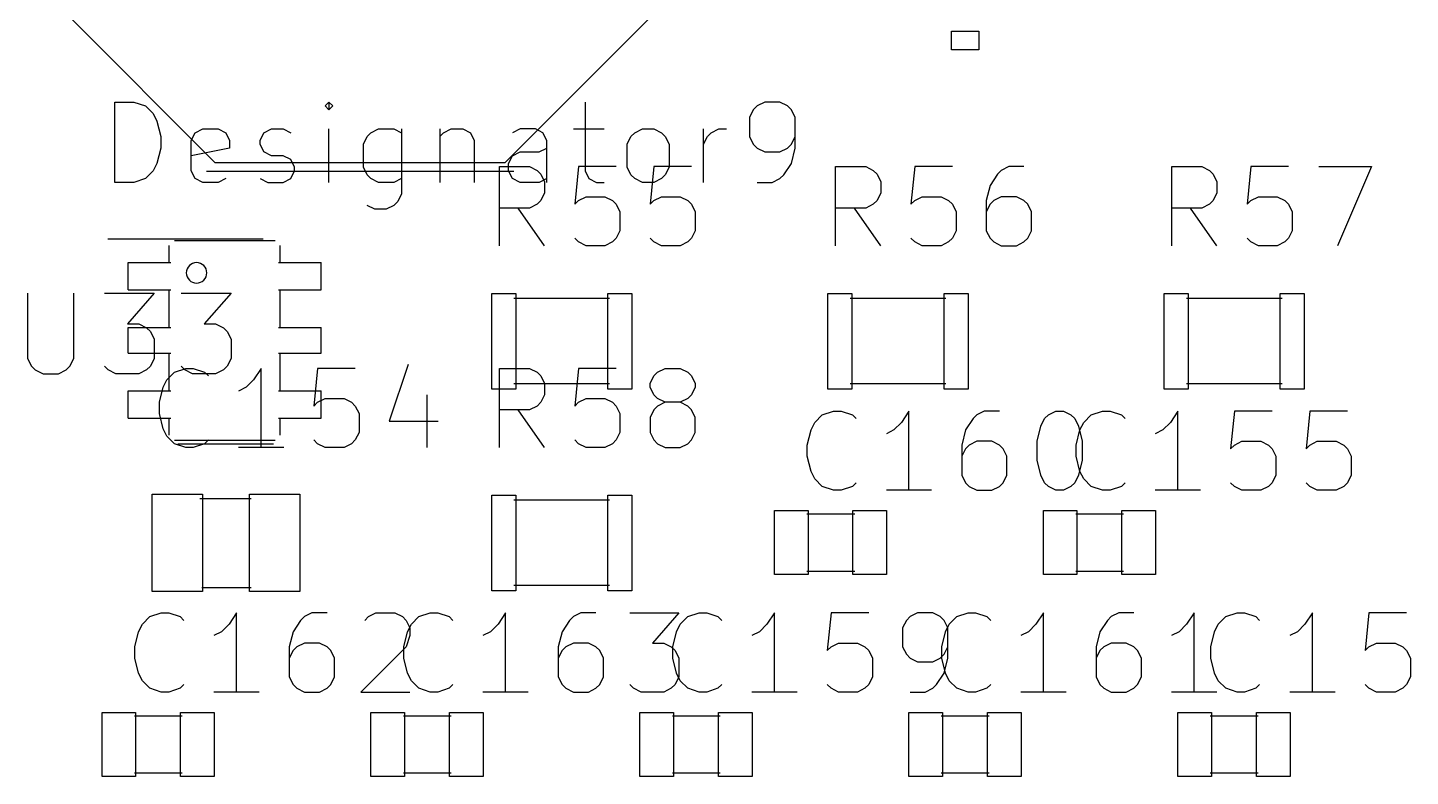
# Model space of a CAD drawing. Header units: millimetres. Extents: x 0 to 280, y 0 to 300.
# Drawn here: x 108.06 to 128.62, y 78.53 to 89.66 of the extents above; entities that cross this region are included whole.
import ezdxf

# ---------------------------------------------------------------- set-up
doc = ezdxf.new("R2010")
doc.units = ezdxf.units.MM
doc.layers.add('F.Fab', color=9, linetype='CONTINUOUS', true_color=0xafafaf)
doc.layers.add('F.Silkscreen', color=41, linetype='CONTINUOUS', true_color=0xf2eda1)

msp = doc.modelspace()

# ---------------------------------------------------------------- linework, layer by layer
at = {"layer": 'F.Fab', "linetype": 'CONTINUOUS'}
for p, q in [((108.682, 89.8156), (110.841, 87.6566)), ((115.159, 87.6566), (117.318, 89.8156)), ((110.841, 87.6566), (115.159, 87.6566)), ((110.1618, 86.1684), (110.1618, 86.4224)), ((110.238, 86.4986), (111.7366, 86.4986)), ((111.8128, 86.1684), (111.8128, 86.4224)), ((109.5522, 86.1684), (110.1618, 86.1684)), ((109.5522, 85.762), (109.5522, 86.1684)), ((110.1618, 86.1684), (110.1872, 86.1684)), ((111.7874, 86.1684), (111.8128, 86.1684)), ((111.8128, 86.1684), (112.4224, 86.1684)), ((112.4224, 85.762), (112.4224, 86.1684)), ((109.5522, 85.762), (110.1618, 85.762)), ((110.1618, 85.762), (110.1872, 85.762)), ((110.1618, 85.2032), (110.1618, 85.762)), ((111.7874, 85.762), (111.8128, 85.762)), ((111.8128, 85.762), (112.4224, 85.762)), ((111.8128, 85.2032), (111.8128, 85.762)), ((108.055849, 85.713754), (108.055849, 84.743644)), ((108.740633, 84.743644), (108.740633, 85.713754)), ((109.197156, 85.713754), (109.939005, 85.713754)), ((109.939005, 85.713754), (109.539548, 85.257232)), ((110.338463, 85.713754), (111.080312, 85.713754)), ((111.080312, 85.713754), (110.680855, 85.257232)), ((114.9586, 84.2888), (114.9586, 85.7112)), ((114.9586, 85.7112), (115.3142, 85.7112)), ((116.7112, 85.635), (115.2888, 85.635)), ((115.3142, 85.7112), (115.3142, 84.2888)), ((116.6858, 84.2888), (116.6858, 85.7112)), ((116.6858, 85.7112), (117.0414, 85.7112)), ((117.0414, 85.7112), (117.0414, 84.2888)), ((119.9586, 84.2888), (119.9586, 85.7112)), ((119.9586, 85.7112), (120.3142, 85.7112)), ((121.7112, 85.635), (120.2888, 85.635)), ((120.3142, 85.7112), (120.3142, 84.2888)), ((121.6858, 84.2888), (121.6858, 85.7112)), ((121.6858, 85.7112), (122.0414, 85.7112)), ((122.0414, 85.7112), (122.0414, 84.2888)), ((124.9586, 84.2888), (124.9586, 85.7112)), ((124.9586, 85.7112), (125.3142, 85.7112)), ((126.7112, 85.635), (125.2888, 85.635)), ((125.3142, 85.7112), (125.3142, 84.2888)), ((126.6858, 84.2888), (126.6858, 85.7112)), ((126.6858, 85.7112), (127.0414, 85.7112)), ((127.0414, 85.7112), (127.0414, 84.2888)), ((109.539548, 85.257232), (109.710744, 85.257232)), ((109.5522, 85.2032), (110.1618, 85.2032)), ((109.5522, 84.8222), (109.5522, 85.2032)), ((109.710744, 85.257232), (109.824874, 85.200166)), ((109.824874, 85.200166), (109.88194, 85.143101)), ((109.88194, 85.143101), (109.939005, 85.02897)), ((110.1618, 85.2032), (110.1872, 85.2032)), ((110.680855, 85.257232), (110.852051, 85.257232)), ((110.852051, 85.257232), (110.966181, 85.200166)), ((110.966181, 85.200166), (111.023247, 85.143101)), ((111.023247, 85.143101), (111.080312, 85.02897)), ((111.7874, 85.2032), (111.8128, 85.2032)), ((111.8128, 85.2032), (112.4224, 85.2032)), ((112.4224, 84.8222), (112.4224, 85.2032)), ((109.939005, 85.02897), (109.939005, 84.743644)), ((111.080312, 85.02897), (111.080312, 84.743644)), ((108.055849, 84.743644), (108.112915, 84.629513)), ((108.683568, 84.629513), (108.740633, 84.743644)), ((109.5522, 84.8222), (110.1618, 84.8222)), ((109.939005, 84.743644), (109.88194, 84.629513)), ((110.1618, 84.8222), (110.1872, 84.8222)), ((110.1618, 84.2634), (110.1618, 84.8222)), ((111.080312, 84.743644), (111.023247, 84.629513)), ((111.7874, 84.8222), (111.8128, 84.8222)), ((111.8128, 84.8222), (112.4224, 84.8222)), ((111.8128, 84.2634), (111.8128, 84.8222)), ((108.112915, 84.629513), (108.16998, 84.572448)), ((108.16998, 84.572448), (108.284111, 84.515382)), ((108.512372, 84.515382), (108.626503, 84.572448)), ((108.626503, 84.572448), (108.683568, 84.629513)), ((109.254221, 84.572448), (109.197156, 84.629513)), ((109.368352, 84.515382), (109.254221, 84.572448)), ((109.824874, 84.572448), (109.710744, 84.515382)), ((109.88194, 84.629513), (109.824874, 84.572448)), ((110.395528, 84.572448), (110.338463, 84.629513)), ((110.509659, 84.515382), (110.395528, 84.572448)), ((110.966181, 84.572448), (110.852051, 84.515382)), ((111.023247, 84.629513), (110.966181, 84.572448)), ((108.284111, 84.515382), (108.512372, 84.515382)), ((109.710744, 84.515382), (109.368352, 84.515382)), ((110.852051, 84.515382), (110.509659, 84.515382)), ((116.7112, 84.365), (115.2888, 84.365)), ((121.7112, 84.365), (120.2888, 84.365)), ((126.7112, 84.365), (125.2888, 84.365)), ((109.5522, 84.2634), (110.1618, 84.2634)), ((109.5522, 83.857), (109.5522, 84.2634)), ((110.1618, 84.2634), (110.1872, 84.2634)), ((111.7874, 84.2634), (111.8128, 84.2634)), ((111.8128, 84.2634), (112.4224, 84.2634)), ((112.4224, 83.857), (112.4224, 84.2634)), ((115.3142, 84.2888), (114.9586, 84.2888)), ((117.0414, 84.2888), (116.6858, 84.2888)), ((120.3142, 84.2888), (119.9586, 84.2888)), ((122.0414, 84.2888), (121.6858, 84.2888)), ((125.3142, 84.2888), (124.9586, 84.2888)), ((127.0414, 84.2888), (126.6858, 84.2888)), ((109.5522, 83.857), (110.1618, 83.857)), ((110.1618, 83.857), (110.1872, 83.857)), ((110.1618, 83.603), (110.1618, 83.857)), ((111.7874, 83.857), (111.8128, 83.857)), ((111.8128, 83.857), (112.4224, 83.857)), ((111.8128, 83.603), (111.8128, 83.857)), ((110.238, 83.5268), (111.7366, 83.5268)), ((109.9078, 81.2761), (109.9078, 82.7262)), ((109.9078, 82.7262), (110.6579, 82.7262)), ((110.6579, 82.7262), (110.6579, 81.2761)), ((111.3556, 81.2761), (111.3556, 82.7262)), ((111.3556, 82.7262), (112.1057, 82.7262)), ((112.1057, 82.7262), (112.1057, 81.2761)), ((114.9586, 81.2888), (114.9586, 82.7112)), ((114.9586, 82.7112), (115.3142, 82.7112)), ((115.3142, 82.7112), (115.3142, 81.2888)), ((116.6858, 81.2888), (116.6858, 82.7112)), ((116.6858, 82.7112), (117.0414, 82.7112)), ((117.0414, 82.7112), (117.0414, 81.2888)), ((110.619, 82.66), (111.381, 82.66)), ((116.7112, 82.635), (115.2888, 82.635)), ((119.1618, 81.5301), (119.1618, 82.4801)), ((119.1618, 82.4801), (119.6619, 82.4801)), ((119.6619, 82.4801), (119.6619, 81.5301)), ((120.3302, 81.5301), (120.3302, 82.4801)), ((120.3302, 82.4801), (120.8303, 82.4801)), ((120.8303, 82.4801), (120.8303, 81.5301)), ((123.1618, 81.5301), (123.1618, 82.4801)), ((123.1618, 82.4801), (123.6619, 82.4801)), ((123.6619, 82.4801), (123.6619, 81.5301)), ((124.3302, 81.5301), (124.3302, 82.4801)), ((124.3302, 82.4801), (124.8303, 82.4801)), ((124.8303, 82.4801), (124.8303, 81.5301)), ((119.644, 82.432), (120.356, 82.432)), ((123.644, 82.432), (124.356, 82.432)), ((119.6619, 81.5301), (119.1618, 81.5301)), ((119.644, 81.581), (120.356, 81.581)), ((120.8303, 81.5301), (120.3302, 81.5301)), ((123.6619, 81.5301), (123.1618, 81.5301)), ((123.644, 81.581), (124.356, 81.581)), ((124.8303, 81.5301), (124.3302, 81.5301)), ((110.6579, 81.2761), (109.9078, 81.2761)), ((110.644, 81.34), (111.381, 81.34)), ((112.1057, 81.2761), (111.3556, 81.2761)), ((115.3142, 81.2888), (114.9586, 81.2888)), ((116.7112, 81.365), (115.2888, 81.365)), ((117.0414, 81.2888), (116.6858, 81.2888)), ((109.1618, 78.5301), (109.1618, 79.4801)), ((109.1618, 79.4801), (109.6619, 79.4801)), ((109.644, 79.432), (110.356, 79.432)), ((109.6619, 79.4801), (109.6619, 78.5301)), ((110.3302, 78.5301), (110.3302, 79.4801)), ((110.3302, 79.4801), (110.8303, 79.4801)), ((110.8303, 79.4801), (110.8303, 78.5301)), ((113.1618, 78.5301), (113.1618, 79.4801)), ((113.1618, 79.4801), (113.6619, 79.4801)), ((113.644, 79.432), (114.356, 79.432)), ((113.6619, 79.4801), (113.6619, 78.5301)), ((114.3302, 78.5301), (114.3302, 79.4801)), ((114.3302, 79.4801), (114.8303, 79.4801)), ((114.8303, 79.4801), (114.8303, 78.5301)), ((117.1618, 78.5301), (117.1618, 79.4801)), ((117.1618, 79.4801), (117.6619, 79.4801)), ((117.644, 79.432), (118.356, 79.432)), ((117.6619, 79.4801), (117.6619, 78.5301)), ((118.3302, 78.5301), (118.3302, 79.4801)), ((118.3302, 79.4801), (118.8303, 79.4801)), ((118.8303, 79.4801), (118.8303, 78.5301)), ((121.1618, 78.5301), (121.1618, 79.4801)), ((121.1618, 79.4801), (121.6619, 79.4801)), ((121.644, 79.432), (122.356, 79.432)), ((121.6619, 79.4801), (121.6619, 78.5301)), ((122.3302, 78.5301), (122.3302, 79.4801)), ((122.3302, 79.4801), (122.8303, 79.4801)), ((122.8303, 79.4801), (122.8303, 78.5301)), ((125.1618, 78.5301), (125.1618, 79.4801)), ((125.1618, 79.4801), (125.6619, 79.4801)), ((125.644, 79.432), (126.356, 79.432)), ((125.6619, 79.4801), (125.6619, 78.5301)), ((126.3302, 78.5301), (126.3302, 79.4801)), ((126.3302, 79.4801), (126.8303, 79.4801)), ((126.8303, 79.4801), (126.8303, 78.5301)), ((109.644, 78.581), (110.356, 78.581)), ((113.644, 78.581), (114.356, 78.581)), ((117.644, 78.581), (118.356, 78.581)), ((121.644, 78.581), (122.356, 78.581)), ((125.644, 78.581), (126.356, 78.581)), ((109.6619, 78.5301), (109.1618, 78.5301)), ((110.8303, 78.5301), (110.3302, 78.5301)), ((113.6619, 78.5301), (113.1618, 78.5301)), ((114.8303, 78.5301), (114.3302, 78.5301)), ((117.6619, 78.5301), (117.1618, 78.5301)), ((118.8303, 78.5301), (118.3302, 78.5301)), ((121.6619, 78.5301), (121.1618, 78.5301)), ((122.8303, 78.5301), (122.3302, 78.5301)), ((125.6619, 78.5301), (125.1618, 78.5301)), ((126.8303, 78.5301), (126.3302, 78.5301))]:
    msp.add_line(p, q, dxfattribs=at)
at = {"layer": 'F.Fab'}
for start, end in [(0, 180), (-180, 0)]:
    msp.add_arc((110.5682, 86.016), 0.1524, start, end, dxfattribs=at)
at = {"layer": 'F.Silkscreen', "linetype": 'CONTINUOUS'}
for p, q in [((121.797053, 89.3293), (121.797053, 89.6087)), ((121.797053, 89.6087), (122.203453, 89.6087)), ((122.203453, 89.6087), (122.203453, 89.3293)), ((122.203453, 89.3293), (121.797053, 89.3293)), ((109.353169, 87.359861), (109.353169, 88.553661)), ((109.353169, 88.553661), (109.637407, 88.553661)), ((109.637407, 88.553661), (109.80795, 88.496813)), ((109.80795, 88.496813), (109.921645, 88.383118)), ((112.536636, 88.553661), (112.479788, 88.496813)), ((112.479788, 88.496813), (112.536636, 88.439966)), ((112.593483, 88.496813), (112.536636, 88.553661)), ((112.536636, 88.553661), (112.536636, 88.439966)), ((112.536636, 88.439966), (112.593483, 88.496813)), ((116.345427, 88.553661), (116.345427, 87.530404)), ((118.846722, 88.439966), (118.789874, 88.32627)), ((118.903569, 88.496813), (118.846722, 88.439966)), ((119.017264, 88.553661), (118.903569, 88.496813)), ((119.244655, 88.553661), (119.017264, 88.553661)), ((119.35835, 88.496813), (119.244655, 88.553661)), ((119.415198, 88.439966), (119.35835, 88.496813)), ((119.472045, 88.32627), (119.415198, 88.439966)), ((109.921645, 88.383118), (109.978492, 88.269423)), ((109.978492, 88.269423), (110.03534, 88.042032)), ((118.789874, 88.32627), (118.789874, 88.042032)), ((119.472045, 87.871489), (119.472045, 88.32627)), ((110.03534, 88.042032), (110.03534, 87.871489)), ((110.490121, 87.985185), (110.546969, 88.09888)), ((110.546969, 88.09888), (110.660664, 88.155728)), ((110.660664, 88.155728), (110.888054, 88.155728)), ((110.888054, 88.155728), (111.00175, 88.09888)), ((111.00175, 88.09888), (111.058597, 87.985185)), ((111.513378, 87.985185), (111.570226, 88.09888)), ((111.570226, 88.09888), (111.683921, 88.155728)), ((111.683921, 88.155728), (111.854464, 88.155728)), ((111.854464, 88.155728), (111.968159, 88.09888)), ((112.536636, 87.359861), (112.536636, 88.155728)), ((113.048264, 87.928337), (113.105112, 88.042032)), ((113.105112, 88.042032), (113.161959, 88.09888)), ((113.161959, 88.09888), (113.275654, 88.155728)), ((113.275654, 88.155728), (113.503045, 88.155728)), ((113.503045, 88.155728), (113.61674, 88.09888)), ((113.61674, 88.155728), (113.61674, 87.189318)), ((114.185217, 88.155728), (114.185217, 87.359861)), ((114.185217, 88.042032), (114.242064, 88.09888)), ((114.242064, 88.09888), (114.355759, 88.155728)), ((114.355759, 88.155728), (114.526302, 88.155728)), ((114.526302, 88.155728), (114.639998, 88.09888)), ((114.639998, 88.09888), (114.696845, 87.985185)), ((115.379017, 88.155728), (115.265322, 88.09888)), ((115.606407, 88.155728), (115.379017, 88.155728)), ((115.720103, 88.09888), (115.606407, 88.155728)), ((115.77695, 87.985185), (115.720103, 88.09888)), ((116.174884, 88.155728), (116.629665, 88.155728)), ((116.97075, 87.928337), (117.027598, 88.042032)), ((117.027598, 88.042032), (117.084445, 88.09888)), ((117.084445, 88.09888), (117.19814, 88.155728)), ((117.19814, 88.155728), (117.368683, 88.155728)), ((117.368683, 88.155728), (117.482379, 88.09888)), ((117.482379, 88.09888), (117.539226, 88.042032)), ((117.539226, 88.042032), (117.596074, 87.928337)), ((118.107703, 87.359861), (118.107703, 88.155728)), ((118.107703, 87.928337), (118.16455, 88.042032)), ((118.16455, 88.042032), (118.221398, 88.09888)), ((118.221398, 88.09888), (118.335093, 88.155728)), ((118.335093, 88.155728), (118.448788, 88.155728)), ((118.789874, 88.042032), (118.846722, 87.928337)), ((119.415198, 87.928337), (119.472045, 88.042032)), ((110.03534, 87.871489), (109.978492, 87.644099)), ((110.490121, 87.530404), (110.490121, 87.985185)), ((111.058597, 87.871489), (110.490121, 87.757794)), ((111.058597, 87.985185), (111.058597, 87.871489)), ((111.513378, 87.928337), (111.513378, 87.985185)), ((111.570226, 87.814642), (111.513378, 87.928337)), ((111.683921, 87.757794), (111.570226, 87.814642)), ((113.048264, 87.587251), (113.048264, 87.928337)), ((114.696845, 87.985185), (114.696845, 87.359861)), ((115.265322, 87.757794), (115.379017, 87.814642)), ((115.379017, 87.814642), (115.663255, 87.814642)), ((115.663255, 87.814642), (115.77695, 87.871489)), ((115.77695, 87.359861), (115.77695, 87.985185)), ((116.97075, 87.587251), (116.97075, 87.928337)), ((117.596074, 87.928337), (117.596074, 87.587251)), ((118.846722, 87.928337), (118.903569, 87.871489)), ((118.903569, 87.871489), (119.017264, 87.814642)), ((119.017264, 87.814642), (119.244655, 87.814642)), ((119.244655, 87.814642), (119.35835, 87.871489)), ((119.35835, 87.871489), (119.415198, 87.928337)), ((119.415198, 87.644099), (119.472045, 87.871489)), ((109.978492, 87.644099), (109.921645, 87.530404)), ((111.854464, 87.757794), (111.683921, 87.757794)), ((111.968159, 87.700947), (111.854464, 87.757794)), ((112.025007, 87.587251), (111.968159, 87.700947)), ((115.208474, 87.644099), (115.265322, 87.757794)), ((115.208474, 87.530404), (115.208474, 87.644099)), ((119.301503, 87.473556), (119.415198, 87.644099)), ((109.80795, 87.416709), (109.637407, 87.359861)), ((109.921645, 87.530404), (109.80795, 87.416709)), ((110.546969, 87.416709), (110.490121, 87.530404)), ((110.660664, 87.359861), (110.546969, 87.416709)), ((110.714, 87.5296), (115.286, 87.5296)), ((111.00175, 87.416709), (110.888054, 87.359861)), ((111.513378, 87.416709), (111.627073, 87.359861)), ((111.854464, 87.359861), (111.968159, 87.416709)), ((111.968159, 87.416709), (112.025007, 87.530404)), ((112.025007, 87.530404), (112.025007, 87.587251)), ((113.105112, 87.473556), (113.048264, 87.587251)), ((113.161959, 87.416709), (113.105112, 87.473556)), ((113.275654, 87.359861), (113.161959, 87.416709)), ((113.61674, 87.416709), (113.503045, 87.359861)), ((115.071619, 86.418844), (115.071619, 87.595372)), ((115.071619, 87.595372), (115.51982, 87.595372)), ((115.265322, 87.416709), (115.208474, 87.530404)), ((115.379017, 87.359861), (115.265322, 87.416709)), ((115.51982, 87.595372), (115.631871, 87.539347)), ((115.631871, 87.539347), (115.687896, 87.483322)), ((115.77695, 87.416709), (115.663255, 87.359861)), ((115.687896, 87.483322), (115.743921, 87.371272)), ((116.248147, 87.595372), (116.192122, 87.035121)), ((116.808399, 87.595372), (116.248147, 87.595372)), ((116.345427, 87.530404), (116.402274, 87.416709)), ((116.402274, 87.416709), (116.515969, 87.359861)), ((117.027598, 87.473556), (116.97075, 87.587251)), ((117.084445, 87.416709), (117.027598, 87.473556)), ((117.19814, 87.359861), (117.084445, 87.416709)), ((117.36865, 87.595372), (117.312625, 87.035121)), ((117.928902, 87.595372), (117.36865, 87.595372)), ((117.482379, 87.416709), (117.368683, 87.359861)), ((117.539226, 87.473556), (117.482379, 87.416709)), ((117.596074, 87.587251), (117.539226, 87.473556)), ((119.13096, 87.359861), (119.244655, 87.416709)), ((119.244655, 87.416709), (119.301503, 87.473556)), ((120.071619, 86.418844), (120.071619, 87.595372)), ((120.071619, 87.595372), (120.51982, 87.595372)), ((120.51982, 87.595372), (120.631871, 87.539347)), ((120.631871, 87.539347), (120.687896, 87.483322)), ((120.687896, 87.483322), (120.743921, 87.371272)), ((121.248147, 87.595372), (121.192122, 87.035121)), ((121.808399, 87.595372), (121.248147, 87.595372)), ((122.480701, 87.483322), (122.36865, 87.315247)), ((122.536726, 87.539347), (122.480701, 87.483322)), ((122.648776, 87.595372), (122.536726, 87.539347)), ((122.872877, 87.595372), (122.648776, 87.595372)), ((125.071619, 86.418844), (125.071619, 87.595372)), ((125.071619, 87.595372), (125.51982, 87.595372)), ((125.51982, 87.595372), (125.631871, 87.539347)), ((125.631871, 87.539347), (125.687896, 87.483322)), ((125.687896, 87.483322), (125.743921, 87.371272)), ((126.248147, 87.595372), (126.192122, 87.035121)), ((126.808399, 87.595372), (126.248147, 87.595372)), ((127.2566, 87.595372), (128.040952, 87.595372)), ((128.040952, 87.595372), (127.536726, 86.418844)), ((109.637407, 87.359861), (109.353169, 87.359861)), ((110.888054, 87.359861), (110.660664, 87.359861)), ((111.627073, 87.359861), (111.854464, 87.359861)), ((113.503045, 87.359861), (113.275654, 87.359861)), ((115.663255, 87.359861), (115.379017, 87.359861)), ((115.743921, 87.203196), (115.687896, 87.091146)), ((115.743921, 87.371272), (115.743921, 87.203196)), ((116.515969, 87.359861), (116.629665, 87.359861)), ((117.368683, 87.359861), (117.19814, 87.359861)), ((118.903569, 87.359861), (119.13096, 87.359861)), ((120.743921, 87.203196), (120.687896, 87.091146)), ((120.743921, 87.371272), (120.743921, 87.203196)), ((122.36865, 87.315247), (122.312625, 87.091146)), ((125.743921, 87.203196), (125.687896, 87.091146)), ((125.743921, 87.371272), (125.743921, 87.203196)), ((113.218807, 86.961928), (113.105112, 87.018775)), ((113.503045, 87.018775), (113.38935, 86.961928)), ((113.559893, 87.075623), (113.503045, 87.018775)), ((113.61674, 87.189318), (113.559893, 87.075623)), ((115.631871, 87.035121), (115.51982, 86.979096)), ((115.687896, 87.091146), (115.631871, 87.035121)), ((116.192122, 87.035121), (116.248147, 87.091146)), ((116.248147, 87.091146), (116.360198, 87.147171)), ((116.360198, 87.147171), (116.640323, 87.147171)), ((116.640323, 87.147171), (116.752374, 87.091146)), ((116.752374, 87.091146), (116.808399, 87.035121)), ((116.808399, 87.035121), (116.864424, 86.923071)), ((117.312625, 87.035121), (117.36865, 87.091146)), ((117.36865, 87.091146), (117.480701, 87.147171)), ((117.480701, 87.147171), (117.760826, 87.147171)), ((117.760826, 87.147171), (117.872877, 87.091146)), ((117.872877, 87.091146), (117.928902, 87.035121)), ((117.928902, 87.035121), (117.984927, 86.923071)), ((120.631871, 87.035121), (120.51982, 86.979096)), ((120.687896, 87.091146), (120.631871, 87.035121)), ((121.192122, 87.035121), (121.248147, 87.091146)), ((121.248147, 87.091146), (121.360198, 87.147171)), ((121.360198, 87.147171), (121.640323, 87.147171)), ((121.640323, 87.147171), (121.752374, 87.091146)), ((121.752374, 87.091146), (121.808399, 87.035121)), ((121.808399, 87.035121), (121.864424, 86.923071)), ((122.312625, 87.091146), (122.312625, 86.642945)), ((122.36865, 87.035121), (122.312625, 86.923071)), ((122.424675, 87.091146), (122.36865, 87.035121)), ((122.536726, 87.147171), (122.424675, 87.091146)), ((122.760826, 87.147171), (122.536726, 87.147171)), ((122.872877, 87.091146), (122.760826, 87.147171)), ((122.928902, 87.035121), (122.872877, 87.091146)), ((122.984927, 86.923071), (122.928902, 87.035121)), ((125.631871, 87.035121), (125.51982, 86.979096)), ((125.687896, 87.091146), (125.631871, 87.035121)), ((126.192122, 87.035121), (126.248147, 87.091146)), ((126.248147, 87.091146), (126.360198, 87.147171)), ((126.360198, 87.147171), (126.640323, 87.147171)), ((126.640323, 87.147171), (126.752374, 87.091146)), ((126.752374, 87.091146), (126.808399, 87.035121)), ((126.808399, 87.035121), (126.864424, 86.923071)), ((113.38935, 86.961928), (113.218807, 86.961928)), ((115.51982, 86.979096), (115.071619, 86.979096)), ((115.743921, 86.418844), (115.351745, 86.979096)), ((116.864424, 86.923071), (116.864424, 86.642945)), ((117.984927, 86.923071), (117.984927, 86.642945)), ((120.51982, 86.979096), (120.071619, 86.979096)), ((120.743921, 86.418844), (120.351745, 86.979096)), ((121.864424, 86.923071), (121.864424, 86.642945)), ((122.984927, 86.642945), (122.984927, 86.923071)), ((125.51982, 86.979096), (125.071619, 86.979096)), ((125.743921, 86.418844), (125.351745, 86.979096)), ((126.864424, 86.923071), (126.864424, 86.642945)), ((116.864424, 86.642945), (116.808399, 86.530895)), ((117.984927, 86.642945), (117.928902, 86.530895)), ((121.864424, 86.642945), (121.808399, 86.530895)), ((122.312625, 86.642945), (122.36865, 86.530895)), ((122.928902, 86.530895), (122.984927, 86.642945)), ((126.864424, 86.642945), (126.808399, 86.530895)), ((109.2474, 86.524), (111.5588, 86.524)), ((116.248147, 86.47487), (116.192122, 86.530895)), ((116.360198, 86.418844), (116.248147, 86.47487)), ((116.640323, 86.418844), (116.360198, 86.418844)), ((116.752374, 86.47487), (116.640323, 86.418844)), ((116.808399, 86.530895), (116.752374, 86.47487)), ((117.36865, 86.47487), (117.312625, 86.530895)), ((117.480701, 86.418844), (117.36865, 86.47487)), ((117.760826, 86.418844), (117.480701, 86.418844)), ((117.872877, 86.47487), (117.760826, 86.418844)), ((117.928902, 86.530895), (117.872877, 86.47487)), ((121.248147, 86.47487), (121.192122, 86.530895)), ((121.360198, 86.418844), (121.248147, 86.47487)), ((121.640323, 86.418844), (121.360198, 86.418844)), ((121.752374, 86.47487), (121.640323, 86.418844)), ((121.808399, 86.530895), (121.752374, 86.47487)), ((122.36865, 86.530895), (122.424675, 86.47487)), ((122.424675, 86.47487), (122.536726, 86.418844)), ((122.536726, 86.418844), (122.760826, 86.418844)), ((122.760826, 86.418844), (122.872877, 86.47487)), ((122.872877, 86.47487), (122.928902, 86.530895)), ((126.248147, 86.47487), (126.192122, 86.530895)), ((126.360198, 86.418844), (126.248147, 86.47487)), ((126.640323, 86.418844), (126.360198, 86.418844)), ((126.752374, 86.47487), (126.640323, 86.418844)), ((126.808399, 86.530895), (126.752374, 86.47487)), ((110.127644, 84.427297), (110.239695, 84.539347)), ((110.239695, 84.539347), (110.40777, 84.595372)), ((110.40777, 84.595372), (110.51982, 84.595372)), ((110.51982, 84.595372), (110.687896, 84.539347)), ((110.687896, 84.539347), (110.743921, 84.483322)), ((111.528273, 84.595372), (111.416223, 84.427297)), ((111.528273, 83.418844), (111.528273, 84.595372)), ((112.36865, 84.595372), (112.312625, 84.035121)), ((112.928902, 84.595372), (112.36865, 84.595372)), ((113.713254, 84.651398), (113.433128, 83.81102)), ((115.071619, 83.418844), (115.071619, 84.595372)), ((115.071619, 84.595372), (115.51982, 84.595372)), ((115.51982, 84.595372), (115.631871, 84.539347)), ((115.631871, 84.539347), (115.687896, 84.483322)), ((116.248147, 84.595372), (116.192122, 84.035121)), ((116.808399, 84.595372), (116.248147, 84.595372)), ((117.36865, 84.483322), (117.424675, 84.539347)), ((117.424675, 84.539347), (117.536726, 84.595372)), ((117.536726, 84.595372), (117.760826, 84.595372)), ((117.760826, 84.595372), (117.872877, 84.539347)), ((117.872877, 84.539347), (117.928902, 84.483322)), ((110.015594, 84.091146), (110.071619, 84.315247)), ((110.071619, 84.315247), (110.127644, 84.427297)), ((111.304172, 84.315247), (111.192122, 84.259222)), ((111.416223, 84.427297), (111.304172, 84.315247)), ((115.687896, 84.483322), (115.743921, 84.371272)), ((115.743921, 84.371272), (115.743921, 84.203196)), ((117.312625, 84.371272), (117.36865, 84.483322)), ((117.312625, 84.315247), (117.312625, 84.371272)), ((117.36865, 84.203196), (117.312625, 84.315247)), ((117.928902, 84.483322), (117.984927, 84.371272)), ((117.984927, 84.315247), (117.928902, 84.203196)), ((117.984927, 84.371272), (117.984927, 84.315247)), ((112.36865, 84.091146), (112.480701, 84.147171)), ((112.480701, 84.147171), (112.760826, 84.147171)), ((112.760826, 84.147171), (112.872877, 84.091146)), ((113.99338, 84.203196), (113.99338, 83.418844)), ((115.743921, 84.203196), (115.687896, 84.091146)), ((116.248147, 84.091146), (116.360198, 84.147171)), ((116.360198, 84.147171), (116.640323, 84.147171)), ((116.640323, 84.147171), (116.752374, 84.091146)), ((117.424675, 84.147171), (117.36865, 84.203196)), ((117.536726, 84.091146), (117.424675, 84.147171)), ((117.872877, 84.147171), (117.760826, 84.091146)), ((117.928902, 84.203196), (117.872877, 84.147171)), ((110.015594, 83.923071), (110.015594, 84.091146)), ((110.071619, 83.69897), (110.015594, 83.923071)), ((112.312625, 84.035121), (112.36865, 84.091146)), ((112.872877, 84.091146), (112.928902, 84.035121)), ((112.928902, 84.035121), (112.984927, 83.923071)), ((112.984927, 83.923071), (112.984927, 83.642945)), ((115.51982, 83.979096), (115.071619, 83.979096)), ((115.743921, 83.418844), (115.351745, 83.979096)), ((115.631871, 84.035121), (115.51982, 83.979096)), ((115.687896, 84.091146), (115.631871, 84.035121)), ((116.192122, 84.035121), (116.248147, 84.091146)), ((116.752374, 84.091146), (116.808399, 84.035121)), ((116.808399, 84.035121), (116.864424, 83.923071)), ((116.864424, 83.923071), (116.864424, 83.642945)), ((117.36865, 83.979096), (117.312625, 83.867046)), ((117.424675, 84.035121), (117.36865, 83.979096)), ((117.536726, 84.091146), (117.424675, 84.035121)), ((117.760826, 84.091146), (117.536726, 84.091146)), ((117.872877, 84.035121), (117.760826, 84.091146)), ((117.928902, 83.979096), (117.872877, 84.035121)), ((117.984927, 83.867046), (117.928902, 83.979096)), ((119.762644, 83.792297), (119.874695, 83.904347)), ((119.874695, 83.904347), (120.04277, 83.960372)), ((120.04277, 83.960372), (120.15482, 83.960372)), ((120.15482, 83.960372), (120.322896, 83.904347)), ((120.322896, 83.904347), (120.378921, 83.848322)), ((121.163273, 83.960372), (121.051223, 83.792297)), ((121.163273, 82.783844), (121.163273, 83.960372)), ((122.171726, 83.904347), (122.115701, 83.848322)), ((122.283776, 83.960372), (122.171726, 83.904347)), ((122.507877, 83.960372), (122.283776, 83.960372)), ((123.180178, 83.848322), (123.236204, 83.904347)), ((123.236204, 83.904347), (123.348254, 83.960372)), ((123.348254, 83.960372), (123.460304, 83.960372)), ((123.460304, 83.960372), (123.572354, 83.904347)), ((123.572354, 83.904347), (123.62838, 83.848322)), ((123.762644, 83.792297), (123.874695, 83.904347)), ((123.874695, 83.904347), (124.04277, 83.960372)), ((124.04277, 83.960372), (124.15482, 83.960372)), ((124.15482, 83.960372), (124.322896, 83.904347)), ((124.322896, 83.904347), (124.378921, 83.848322)), ((125.163273, 83.960372), (125.051223, 83.792297)), ((125.163273, 82.783844), (125.163273, 83.960372)), ((126.00365, 83.960372), (125.947625, 83.400121)), ((126.563902, 83.960372), (126.00365, 83.960372)), ((127.124153, 83.960372), (127.068128, 83.400121)), ((127.684405, 83.960372), (127.124153, 83.960372)), ((110.127644, 83.58692), (110.071619, 83.69897)), ((113.433128, 83.81102), (114.161455, 83.81102)), ((117.312625, 83.867046), (117.312625, 83.642945)), ((117.984927, 83.642945), (117.984927, 83.867046)), ((119.706619, 83.680247), (119.762644, 83.792297)), ((121.051223, 83.792297), (120.939172, 83.680247)), ((122.115701, 83.848322), (122.00365, 83.680247)), ((123.068128, 83.512171), (123.124153, 83.736272)), ((123.124153, 83.736272), (123.180178, 83.848322)), ((123.62838, 83.848322), (123.684405, 83.736272)), ((123.684405, 83.736272), (123.74043, 83.512171)), ((123.706619, 83.680247), (123.762644, 83.792297)), ((125.051223, 83.792297), (124.939172, 83.680247)), ((110.239695, 83.47487), (110.127644, 83.58692)), ((110.743921, 83.530895), (110.687896, 83.47487)), ((112.36865, 83.47487), (112.312625, 83.530895)), ((112.928902, 83.530895), (112.872877, 83.47487)), ((112.984927, 83.642945), (112.928902, 83.530895)), ((116.248147, 83.47487), (116.192122, 83.530895)), ((116.808399, 83.530895), (116.752374, 83.47487)), ((116.864424, 83.642945), (116.808399, 83.530895)), ((117.312625, 83.642945), (117.36865, 83.530895)), ((117.36865, 83.530895), (117.424675, 83.47487)), ((117.872877, 83.47487), (117.928902, 83.530895)), ((117.928902, 83.530895), (117.984927, 83.642945)), ((119.650594, 83.456146), (119.706619, 83.680247)), ((120.939172, 83.680247), (120.827122, 83.624222)), ((122.00365, 83.680247), (121.947625, 83.456146)), ((122.171726, 83.512171), (122.059675, 83.456146)), ((122.395826, 83.512171), (122.171726, 83.512171)), ((122.507877, 83.456146), (122.395826, 83.512171)), ((123.068128, 83.232046), (123.068128, 83.512171)), ((123.650594, 83.456146), (123.706619, 83.680247)), ((123.74043, 83.512171), (123.74043, 83.232046)), ((124.939172, 83.680247), (124.827122, 83.624222)), ((126.00365, 83.456146), (126.115701, 83.512171)), ((126.115701, 83.512171), (126.395826, 83.512171)), ((126.395826, 83.512171), (126.507877, 83.456146)), ((127.124153, 83.456146), (127.236204, 83.512171)), ((127.236204, 83.512171), (127.516329, 83.512171)), ((127.516329, 83.512171), (127.62838, 83.456146)), ((110.40777, 83.418844), (110.239695, 83.47487)), ((110.2888, 83.476), (111.7112, 83.476)), ((110.51982, 83.418844), (110.40777, 83.418844)), ((110.687896, 83.47487), (110.51982, 83.418844)), ((111.864424, 83.418844), (111.192122, 83.418844)), ((112.480701, 83.418844), (112.36865, 83.47487)), ((112.760826, 83.418844), (112.480701, 83.418844)), ((112.872877, 83.47487), (112.760826, 83.418844)), ((116.360198, 83.418844), (116.248147, 83.47487)), ((116.640323, 83.418844), (116.360198, 83.418844)), ((116.752374, 83.47487), (116.640323, 83.418844)), ((117.424675, 83.47487), (117.536726, 83.418844)), ((117.536726, 83.418844), (117.760826, 83.418844)), ((117.760826, 83.418844), (117.872877, 83.47487)), ((119.650594, 83.288071), (119.650594, 83.456146)), ((119.706619, 83.06397), (119.650594, 83.288071)), ((121.947625, 83.456146), (121.947625, 83.007945)), ((122.00365, 83.400121), (121.947625, 83.288071)), ((122.059675, 83.456146), (122.00365, 83.400121)), ((122.563902, 83.400121), (122.507877, 83.456146)), ((122.619927, 83.288071), (122.563902, 83.400121)), ((122.619927, 83.007945), (122.619927, 83.288071)), ((123.650594, 83.288071), (123.650594, 83.456146)), ((123.706619, 83.06397), (123.650594, 83.288071)), ((125.947625, 83.400121), (126.00365, 83.456146)), ((126.507877, 83.456146), (126.563902, 83.400121)), ((126.563902, 83.400121), (126.619927, 83.288071)), ((126.619927, 83.288071), (126.619927, 83.007945)), ((127.068128, 83.400121), (127.124153, 83.456146)), ((127.62838, 83.456146), (127.684405, 83.400121)), ((127.684405, 83.400121), (127.74043, 83.288071)), ((127.74043, 83.288071), (127.74043, 83.007945)), ((123.124153, 83.007945), (123.068128, 83.232046)), ((123.74043, 83.232046), (123.684405, 83.007945)), ((119.762644, 82.95192), (119.706619, 83.06397)), ((119.874695, 82.83987), (119.762644, 82.95192)), ((120.378921, 82.895895), (120.322896, 82.83987)), ((121.947625, 83.007945), (122.00365, 82.895895)), ((122.00365, 82.895895), (122.059675, 82.83987)), ((122.507877, 82.83987), (122.563902, 82.895895)), ((122.563902, 82.895895), (122.619927, 83.007945)), ((123.180178, 82.895895), (123.124153, 83.007945)), ((123.236204, 82.83987), (123.180178, 82.895895)), ((123.62838, 82.895895), (123.572354, 82.83987)), ((123.684405, 83.007945), (123.62838, 82.895895)), ((123.762644, 82.95192), (123.706619, 83.06397)), ((123.874695, 82.83987), (123.762644, 82.95192)), ((124.378921, 82.895895), (124.322896, 82.83987)), ((126.00365, 82.83987), (125.947625, 82.895895)), ((126.563902, 82.895895), (126.507877, 82.83987)), ((126.619927, 83.007945), (126.563902, 82.895895)), ((127.124153, 82.83987), (127.068128, 82.895895)), ((127.684405, 82.895895), (127.62838, 82.83987)), ((127.74043, 83.007945), (127.684405, 82.895895)), ((120.04277, 82.783844), (119.874695, 82.83987)), ((120.15482, 82.783844), (120.04277, 82.783844)), ((120.322896, 82.83987), (120.15482, 82.783844)), ((121.499424, 82.783844), (120.827122, 82.783844)), ((122.059675, 82.83987), (122.171726, 82.783844)), ((122.171726, 82.783844), (122.395826, 82.783844)), ((122.395826, 82.783844), (122.507877, 82.83987)), ((123.348254, 82.783844), (123.236204, 82.83987)), ((123.460304, 82.783844), (123.348254, 82.783844)), ((123.572354, 82.83987), (123.460304, 82.783844)), ((124.04277, 82.783844), (123.874695, 82.83987)), ((124.15482, 82.783844), (124.04277, 82.783844)), ((124.322896, 82.83987), (124.15482, 82.783844)), ((125.499424, 82.783844), (124.827122, 82.783844)), ((126.115701, 82.783844), (126.00365, 82.83987)), ((126.395826, 82.783844), (126.115701, 82.783844)), ((126.507877, 82.83987), (126.395826, 82.783844)), ((127.236204, 82.783844), (127.124153, 82.83987)), ((127.516329, 82.783844), (127.236204, 82.783844)), ((127.62838, 82.83987), (127.516329, 82.783844)), ((109.762644, 80.792297), (109.874695, 80.904347)), ((109.874695, 80.904347), (110.04277, 80.960372)), ((110.04277, 80.960372), (110.15482, 80.960372)), ((110.15482, 80.960372), (110.322896, 80.904347)), ((110.322896, 80.904347), (110.378921, 80.848322)), ((111.163273, 80.960372), (111.051223, 80.792297)), ((111.163273, 79.783844), (111.163273, 80.960372)), ((112.115701, 80.848322), (112.00365, 80.680247)), ((112.171726, 80.904347), (112.115701, 80.848322)), ((112.283776, 80.960372), (112.171726, 80.904347)), ((112.507877, 80.960372), (112.283776, 80.960372)), ((113.068128, 80.848322), (113.124153, 80.904347)), ((113.124153, 80.904347), (113.236204, 80.960372)), ((113.236204, 80.960372), (113.516329, 80.960372)), ((113.516329, 80.960372), (113.62838, 80.904347)), ((113.62838, 80.904347), (113.684405, 80.848322)), ((113.684405, 80.848322), (113.74043, 80.736272)), ((113.762644, 80.792297), (113.874695, 80.904347)), ((113.874695, 80.904347), (114.04277, 80.960372)), ((114.04277, 80.960372), (114.15482, 80.960372)), ((114.15482, 80.960372), (114.322896, 80.904347)), ((114.322896, 80.904347), (114.378921, 80.848322)), ((115.163273, 80.960372), (115.051223, 80.792297)), ((115.163273, 79.783844), (115.163273, 80.960372)), ((116.115701, 80.848322), (116.00365, 80.680247)), ((116.171726, 80.904347), (116.115701, 80.848322)), ((116.283776, 80.960372), (116.171726, 80.904347)), ((116.507877, 80.960372), (116.283776, 80.960372)), ((117.012103, 80.960372), (117.74043, 80.960372)), ((117.74043, 80.960372), (117.348254, 80.512171)), ((117.762644, 80.792297), (117.874695, 80.904347)), ((117.874695, 80.904347), (118.04277, 80.960372)), ((118.04277, 80.960372), (118.15482, 80.960372)), ((118.15482, 80.960372), (118.322896, 80.904347)), ((118.322896, 80.904347), (118.378921, 80.848322)), ((119.163273, 80.960372), (119.051223, 80.792297)), ((119.163273, 79.783844), (119.163273, 80.960372)), ((120.00365, 80.960372), (119.947625, 80.400121)), ((120.563902, 80.960372), (120.00365, 80.960372)), ((121.124153, 80.848322), (121.068128, 80.736272)), ((121.180178, 80.904347), (121.124153, 80.848322)), ((121.292229, 80.960372), (121.180178, 80.904347)), ((121.516329, 80.960372), (121.292229, 80.960372)), ((121.62838, 80.904347), (121.516329, 80.960372)), ((121.684405, 80.848322), (121.62838, 80.904347)), ((121.74043, 80.736272), (121.684405, 80.848322)), ((121.762644, 80.792297), (121.874695, 80.904347)), ((121.874695, 80.904347), (122.04277, 80.960372)), ((122.04277, 80.960372), (122.15482, 80.960372)), ((122.15482, 80.960372), (122.322896, 80.904347)), ((122.322896, 80.904347), (122.378921, 80.848322)), ((123.163273, 80.960372), (123.051223, 80.792297)), ((123.163273, 79.783844), (123.163273, 80.960372)), ((124.115701, 80.848322), (124.00365, 80.680247)), ((124.171726, 80.904347), (124.115701, 80.848322)), ((124.283776, 80.960372), (124.171726, 80.904347)), ((124.507877, 80.960372), (124.283776, 80.960372)), ((125.404279, 80.960372), (125.292229, 80.792297)), ((125.404279, 79.783844), (125.404279, 80.960372)), ((125.762644, 80.792297), (125.874695, 80.904347)), ((125.874695, 80.904347), (126.04277, 80.960372)), ((126.04277, 80.960372), (126.15482, 80.960372)), ((126.15482, 80.960372), (126.322896, 80.904347)), ((126.322896, 80.904347), (126.378921, 80.848322)), ((127.163273, 80.960372), (127.051223, 80.792297)), ((127.163273, 79.783844), (127.163273, 80.960372)), ((128.00365, 80.960372), (127.947625, 80.400121)), ((128.563902, 80.960372), (128.00365, 80.960372)), ((109.650594, 80.456146), (109.706619, 80.680247)), ((109.706619, 80.680247), (109.762644, 80.792297)), ((110.939172, 80.680247), (110.827122, 80.624222)), ((111.051223, 80.792297), (110.939172, 80.680247)), ((112.00365, 80.680247), (111.947625, 80.456146)), ((113.650594, 80.456146), (113.706619, 80.680247)), ((113.74043, 80.624222), (113.684405, 80.456146)), ((113.706619, 80.680247), (113.762644, 80.792297)), ((113.74043, 80.736272), (113.74043, 80.624222)), ((114.939172, 80.680247), (114.827122, 80.624222)), ((115.051223, 80.792297), (114.939172, 80.680247)), ((116.00365, 80.680247), (115.947625, 80.456146)), ((117.650594, 80.456146), (117.706619, 80.680247)), ((117.706619, 80.680247), (117.762644, 80.792297)), ((118.939172, 80.680247), (118.827122, 80.624222)), ((119.051223, 80.792297), (118.939172, 80.680247)), ((121.068128, 80.736272), (121.068128, 80.456146)), ((121.650594, 80.456146), (121.706619, 80.680247)), ((121.706619, 80.680247), (121.762644, 80.792297)), ((121.74043, 80.288071), (121.74043, 80.736272)), ((122.939172, 80.680247), (122.827122, 80.624222)), ((123.051223, 80.792297), (122.939172, 80.680247)), ((124.00365, 80.680247), (123.947625, 80.456146)), ((125.180178, 80.680247), (125.068128, 80.624222)), ((125.292229, 80.792297), (125.180178, 80.680247)), ((125.650594, 80.456146), (125.706619, 80.680247)), ((125.706619, 80.680247), (125.762644, 80.792297)), ((126.939172, 80.680247), (126.827122, 80.624222)), ((127.051223, 80.792297), (126.939172, 80.680247)), ((109.650594, 80.288071), (109.650594, 80.456146)), ((111.947625, 80.456146), (111.947625, 80.007945)), ((112.059675, 80.456146), (112.00365, 80.400121)), ((112.171726, 80.512171), (112.059675, 80.456146)), ((112.395826, 80.512171), (112.171726, 80.512171)), ((112.507877, 80.456146), (112.395826, 80.512171)), ((112.563902, 80.400121), (112.507877, 80.456146)), ((113.684405, 80.456146), (113.012103, 79.783844)), ((113.650594, 80.288071), (113.650594, 80.456146)), ((115.947625, 80.456146), (115.947625, 80.007945)), ((116.059675, 80.456146), (116.00365, 80.400121)), ((116.171726, 80.512171), (116.059675, 80.456146)), ((116.395826, 80.512171), (116.171726, 80.512171)), ((116.507877, 80.456146), (116.395826, 80.512171)), ((116.563902, 80.400121), (116.507877, 80.456146)), ((117.348254, 80.512171), (117.516329, 80.512171)), ((117.516329, 80.512171), (117.62838, 80.456146)), ((117.62838, 80.456146), (117.684405, 80.400121)), ((117.650594, 80.288071), (117.650594, 80.456146)), ((119.947625, 80.400121), (120.00365, 80.456146)), ((120.00365, 80.456146), (120.115701, 80.512171)), ((120.115701, 80.512171), (120.395826, 80.512171)), ((120.395826, 80.512171), (120.507877, 80.456146)), ((120.507877, 80.456146), (120.563902, 80.400121)), ((121.068128, 80.456146), (121.124153, 80.344096)), ((121.650594, 80.288071), (121.650594, 80.456146)), ((121.684405, 80.344096), (121.74043, 80.456146)), ((123.947625, 80.456146), (123.947625, 80.007945)), ((124.059675, 80.456146), (124.00365, 80.400121)), ((124.171726, 80.512171), (124.059675, 80.456146)), ((124.395826, 80.512171), (124.171726, 80.512171)), ((124.507877, 80.456146), (124.395826, 80.512171)), ((124.563902, 80.400121), (124.507877, 80.456146)), ((125.650594, 80.288071), (125.650594, 80.456146)), ((127.947625, 80.400121), (128.00365, 80.456146)), ((128.00365, 80.456146), (128.115701, 80.512171)), ((128.115701, 80.512171), (128.395826, 80.512171)), ((128.395826, 80.512171), (128.507877, 80.456146)), ((128.507877, 80.456146), (128.563902, 80.400121)), ((109.706619, 80.06397), (109.650594, 80.288071)), ((112.00365, 80.400121), (111.947625, 80.288071)), ((112.619927, 80.288071), (112.563902, 80.400121)), ((112.619927, 80.007945), (112.619927, 80.288071)), ((113.706619, 80.06397), (113.650594, 80.288071)), ((116.00365, 80.400121), (115.947625, 80.288071)), ((116.619927, 80.288071), (116.563902, 80.400121)), ((116.619927, 80.007945), (116.619927, 80.288071)), ((117.706619, 80.06397), (117.650594, 80.288071)), ((117.684405, 80.400121), (117.74043, 80.288071)), ((117.74043, 80.288071), (117.74043, 80.007945)), ((120.563902, 80.400121), (120.619927, 80.288071)), ((120.619927, 80.288071), (120.619927, 80.007945)), ((121.124153, 80.344096), (121.180178, 80.288071)), ((121.180178, 80.288071), (121.292229, 80.232046)), ((121.292229, 80.232046), (121.516329, 80.232046)), ((121.516329, 80.232046), (121.62838, 80.288071)), ((121.62838, 80.288071), (121.684405, 80.344096)), ((121.706619, 80.06397), (121.650594, 80.288071)), ((121.684405, 80.06397), (121.74043, 80.288071)), ((124.00365, 80.400121), (123.947625, 80.288071)), ((124.619927, 80.288071), (124.563902, 80.400121)), ((124.619927, 80.007945), (124.619927, 80.288071)), ((125.706619, 80.06397), (125.650594, 80.288071)), ((128.563902, 80.400121), (128.619927, 80.288071)), ((128.619927, 80.288071), (128.619927, 80.007945)), ((109.762644, 79.95192), (109.706619, 80.06397)), ((111.947625, 80.007945), (112.00365, 79.895895)), ((112.563902, 79.895895), (112.619927, 80.007945)), ((113.762644, 79.95192), (113.706619, 80.06397)), ((115.947625, 80.007945), (116.00365, 79.895895)), ((116.563902, 79.895895), (116.619927, 80.007945)), ((117.74043, 80.007945), (117.684405, 79.895895)), ((117.762644, 79.95192), (117.706619, 80.06397)), ((120.619927, 80.007945), (120.563902, 79.895895)), ((121.572354, 79.895895), (121.684405, 80.06397)), ((121.762644, 79.95192), (121.706619, 80.06397)), ((123.947625, 80.007945), (124.00365, 79.895895)), ((124.563902, 79.895895), (124.619927, 80.007945)), ((125.762644, 79.95192), (125.706619, 80.06397)), ((128.619927, 80.007945), (128.563902, 79.895895)), ((109.874695, 79.83987), (109.762644, 79.95192)), ((110.04277, 79.783844), (109.874695, 79.83987)), ((110.322896, 79.83987), (110.15482, 79.783844)), ((110.378921, 79.895895), (110.322896, 79.83987)), ((112.00365, 79.895895), (112.059675, 79.83987)), ((112.059675, 79.83987), (112.171726, 79.783844)), ((112.395826, 79.783844), (112.507877, 79.83987)), ((112.507877, 79.83987), (112.563902, 79.895895)), ((113.874695, 79.83987), (113.762644, 79.95192)), ((114.04277, 79.783844), (113.874695, 79.83987)), ((114.322896, 79.83987), (114.15482, 79.783844)), ((114.378921, 79.895895), (114.322896, 79.83987)), ((116.00365, 79.895895), (116.059675, 79.83987)), ((116.059675, 79.83987), (116.171726, 79.783844)), ((116.395826, 79.783844), (116.507877, 79.83987)), ((116.507877, 79.83987), (116.563902, 79.895895)), ((117.068128, 79.83987), (117.012103, 79.895895)), ((117.180178, 79.783844), (117.068128, 79.83987)), ((117.62838, 79.83987), (117.516329, 79.783844)), ((117.684405, 79.895895), (117.62838, 79.83987)), ((117.874695, 79.83987), (117.762644, 79.95192)), ((118.04277, 79.783844), (117.874695, 79.83987)), ((118.322896, 79.83987), (118.15482, 79.783844)), ((118.378921, 79.895895), (118.322896, 79.83987)), ((120.00365, 79.83987), (119.947625, 79.895895)), ((120.115701, 79.783844), (120.00365, 79.83987)), ((120.507877, 79.83987), (120.395826, 79.783844)), ((120.563902, 79.895895), (120.507877, 79.83987)), ((121.404279, 79.783844), (121.516329, 79.83987)), ((121.516329, 79.83987), (121.572354, 79.895895)), ((121.874695, 79.83987), (121.762644, 79.95192)), ((122.04277, 79.783844), (121.874695, 79.83987)), ((122.322896, 79.83987), (122.15482, 79.783844)), ((122.378921, 79.895895), (122.322896, 79.83987)), ((124.00365, 79.895895), (124.059675, 79.83987)), ((124.059675, 79.83987), (124.171726, 79.783844)), ((124.395826, 79.783844), (124.507877, 79.83987)), ((124.507877, 79.83987), (124.563902, 79.895895)), ((125.874695, 79.83987), (125.762644, 79.95192)), ((126.04277, 79.783844), (125.874695, 79.83987)), ((126.322896, 79.83987), (126.15482, 79.783844)), ((126.378921, 79.895895), (126.322896, 79.83987)), ((128.00365, 79.83987), (127.947625, 79.895895)), ((128.115701, 79.783844), (128.00365, 79.83987)), ((128.507877, 79.83987), (128.395826, 79.783844)), ((128.563902, 79.895895), (128.507877, 79.83987)), ((110.15482, 79.783844), (110.04277, 79.783844)), ((111.499424, 79.783844), (110.827122, 79.783844)), ((112.171726, 79.783844), (112.395826, 79.783844)), ((113.012103, 79.783844), (113.74043, 79.783844)), ((114.15482, 79.783844), (114.04277, 79.783844)), ((115.499424, 79.783844), (114.827122, 79.783844)), ((116.171726, 79.783844), (116.395826, 79.783844)), ((117.516329, 79.783844), (117.180178, 79.783844)), ((118.15482, 79.783844), (118.04277, 79.783844)), ((119.499424, 79.783844), (118.827122, 79.783844)), ((120.395826, 79.783844), (120.115701, 79.783844)), ((121.180178, 79.783844), (121.404279, 79.783844)), ((122.15482, 79.783844), (122.04277, 79.783844)), ((123.499424, 79.783844), (122.827122, 79.783844)), ((124.171726, 79.783844), (124.395826, 79.783844)), ((125.74043, 79.783844), (125.068128, 79.783844)), ((126.15482, 79.783844), (126.04277, 79.783844)), ((127.499424, 79.783844), (126.827122, 79.783844)), ((128.395826, 79.783844), (128.115701, 79.783844))]:
    msp.add_line(p, q, dxfattribs=at)

doc.saveas('drawing.dxf')
